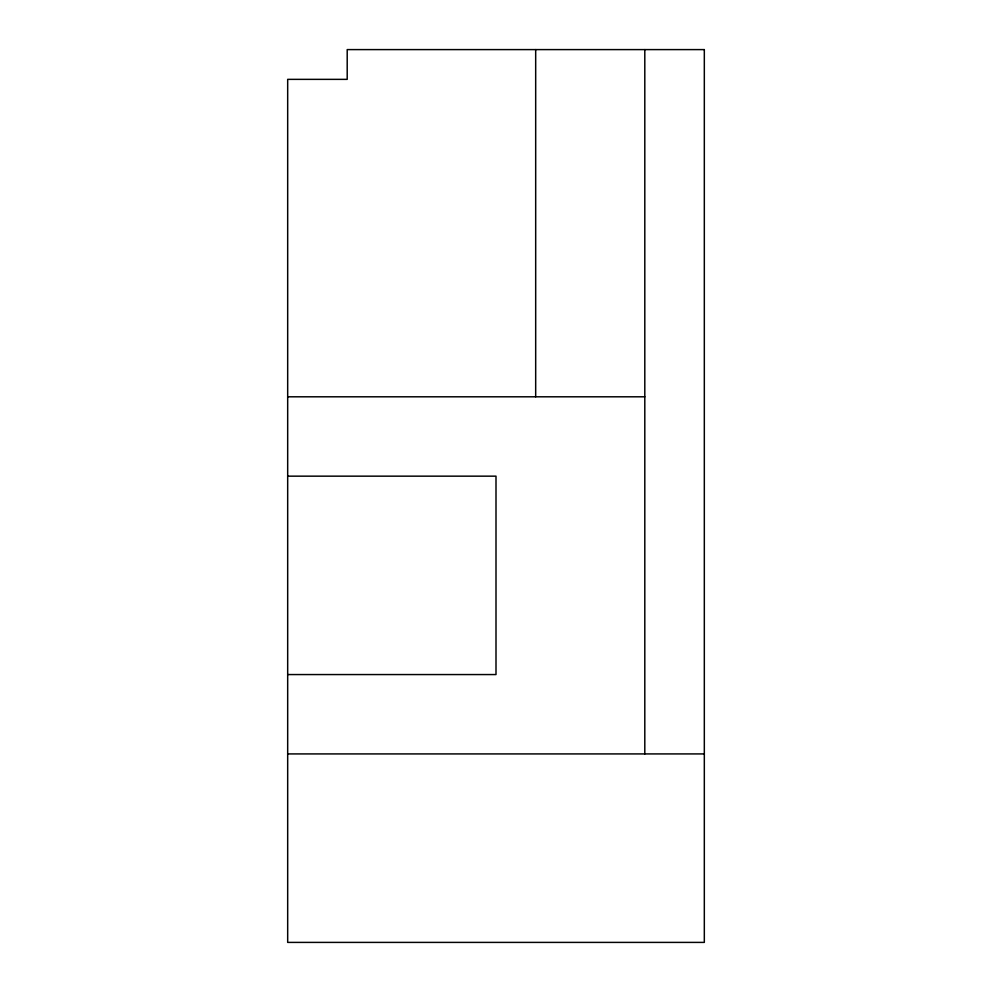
<?xml version="1.0" encoding="UTF-8"?>
<svg xmlns="http://www.w3.org/2000/svg" width="992" height="992" viewBox="0 0 992 992"><rect width="100%" height="100%" fill="white"/><g stroke="black" fill="none" stroke-linecap="round" stroke-linejoin="round"><path stroke-width="1.49" d="M287.68 396.8L644.8 396.8M287.68 476.16L496 476.16L496 674.56L287.68 674.56M287.68 753.92L704.32 753.92M644.8 49.6L644.8 753.92M535.68 49.6L535.68 396.8M704.32 49.6L347.2 49.6L347.2 79.36L287.68 79.36L287.68 942.4L704.32 942.4L704.32 49.6"/></g></svg>
